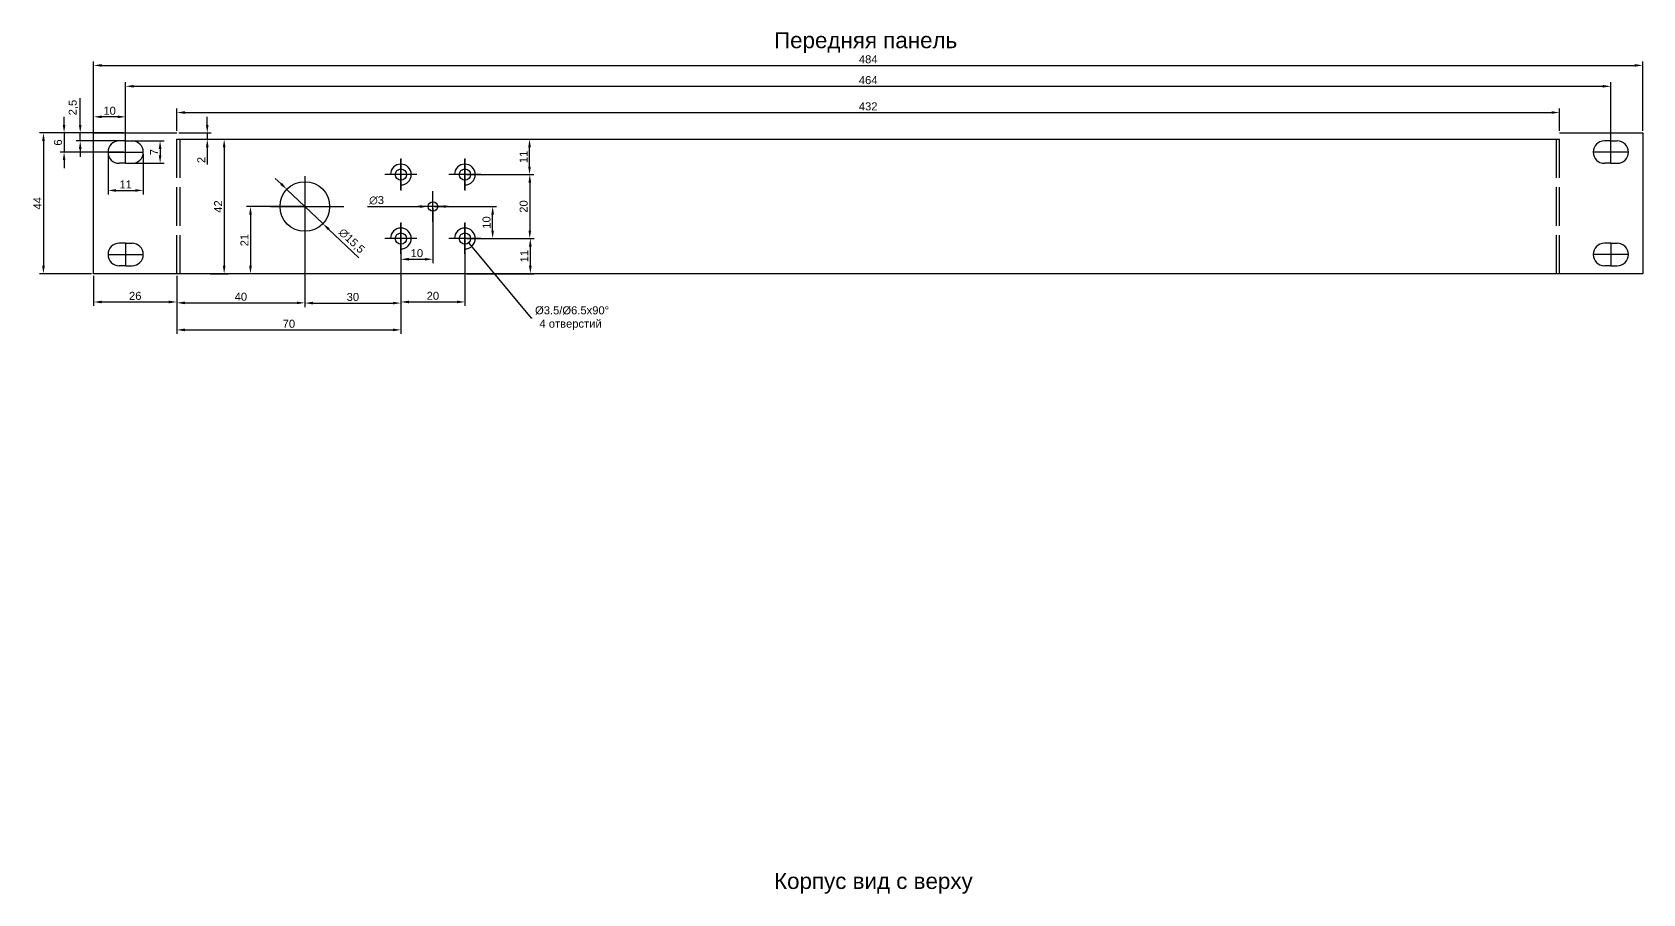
# Model space of a CAD drawing. Header units: millimetres. Extents: x 1397 to 3075, y -708 to 1076.
# Drawn here: x 1979 to 2482, y 807 to 1076 of the extents above; entities that cross this region are included whole.
import ezdxf

# ---------------------------------------------------------------- set-up
doc = ezdxf.new("R2010")
doc.units = ezdxf.units.MM
doc.linetypes.add('ACAD_ISO02W100', pattern=[15, 12, -3])
doc.layers.add('Dim', color=210, linetype='Continuous')
doc.styles.get("Standard").update_dxf_attribs({"font": 'arial.ttf'})
doc.dimstyles.new('ISO-25', dxfattribs={"dimtxt": 2.5, "dimasz": 2.5, "dimexe": 1.25, "dimexo": 0.625, "dimtad": 1, "dimtxsty": 'Standard', "dimcen": 2.5, "dimadec": 0, "dimazin": 0, "dimtfac": 1, "dimtmove": 0, "dimatfit": 3, "dimfxl": 1, "dimarcsym": 0})
doc.dimstyles.get("Standard").update_dxf_attribs({"dimtxt": 0.18, "dimasz": 0.18, "dimexe": 0.18, "dimexo": 0.0625, "dimgap": 0.09, "dimtad": 0, "dimtih": 1, "dimtoh": 1, "dimdec": 4, "dimzin": 0, "dimdsep": 46, "dimtxsty": 'Standard', "dimcen": 0.09, "dimadec": 0, "dimazin": 0, "dimtfac": 1, "dimtdec": 4, "dimtofl": 0, "dimtmove": 0, "dimatfit": 3, "dimfxl": 1, "dimtolj": 1, "dimtzin": 0, "dimarcsym": 0})

# ---------------------------------------------------------------- blocks, each defined once
blk = doc.blocks.new('*D113')
at = {"layer": 'Defpoints', "color": 0, "transparency": 16777216}
for p in [(1998.01, 1044.5), (1982.33, 1000.5), (1998.01, 1000.5)]:
    blk.add_point(p, dxfattribs=at)
at = {"layer": 'Dim', "color": 0, "lineweight": -2, "transparency": 16777216}
for p, q in [((1997.38, 1044.5), (1981.08, 1044.5)), ((1982.33, 1042), (1982.33, 1003)), ((1997.38, 1000.5), (1981.08, 1000.5))]:
    blk.add_line(p, q, dxfattribs=at)
at = {"layer": 'Dim', "color": 0, "transparency": 16777216}
for points in [[(1981.91, 1042), (1982.75, 1042), (1982.33, 1044.5)], [(1981.91, 1003), (1982.75, 1003), (1982.33, 1000.5)]]:
    blk.add_solid(points, dxfattribs=at)
at = {"layer": 'Dim', "color": 0, "transparency": 16777216, "insert": (1980.46, 1022.5), "char_height": 2.5, "attachment_point": 5, "rotation": 90}
blk.add_mtext('44', dxfattribs=at)
blk = doc.blocks.new('*D111')
at = {"layer": 'Defpoints', "color": 0, "transparency": 16777216}
for p in [(2472, 1059.07), (2008, 1038.5), (2472, 1038.5)]:
    blk.add_point(p, dxfattribs=at)
at = {"layer": 'Dim', "color": 0, "lineweight": -2, "transparency": 16777216}
for p, q in [((2008, 1039.12), (2008, 1060.32)), ((2010.5, 1059.07), (2469.5, 1059.07)), ((2472, 1039.12), (2472, 1060.32))]:
    blk.add_line(p, q, dxfattribs=at)
at = {"layer": 'Dim', "color": 0, "transparency": 16777216}
for points in [[(2010.5, 1059.49), (2010.5, 1058.66), (2008, 1059.07)], [(2469.5, 1059.49), (2469.5, 1058.66), (2472, 1059.07)]]:
    blk.add_solid(points, dxfattribs=at)
at = {"layer": 'Dim', "color": 0, "transparency": 16777216, "insert": (2240, 1060.98), "char_height": 2.5, "attachment_point": 5}
blk.add_mtext('464', dxfattribs=at)
blk = doc.blocks.new('*D127')
at = {"layer": 'Defpoints', "color": 0, "transparency": 16777216}
for p in [(1998.01, 1049.52), (1998.01, 1038.5), (2008.01, 1038.5)]:
    blk.add_point(p, dxfattribs=at)
at = {"layer": 'Dim', "color": 0, "lineweight": -2, "transparency": 16777216}
for p, q in [((1998.01, 1039.12), (1998.01, 1050.77)), ((2005.51, 1049.52), (2000.51, 1049.52)), ((2008.01, 1039.12), (2008.01, 1050.77))]:
    blk.add_line(p, q, dxfattribs=at)
at = {"layer": 'Dim', "color": 0, "transparency": 16777216}
for points in [[(2000.51, 1049.94), (2000.51, 1049.11), (1998.01, 1049.52)], [(2005.51, 1049.94), (2005.51, 1049.11), (2008.01, 1049.52)]]:
    blk.add_solid(points, dxfattribs=at)
at = {"layer": 'Dim', "color": 0, "transparency": 16777216, "insert": (2003.01, 1051.42), "char_height": 2.5, "attachment_point": 5}
blk.add_mtext('10', dxfattribs=at)
blk = doc.blocks.new('*D128')
at = {"layer": 'Defpoints', "color": 0, "transparency": 16777216}
for p in [(2008, 1044.5), (1988.77, 1038.5), (2008.01, 1038.5)]:
    blk.add_point(p, dxfattribs=at)
at = {"layer": 'Dim', "color": 0, "lineweight": -2, "transparency": 16777216}
for p, q in [((1988.77, 1047), (1988.77, 1049.5)), ((2007.38, 1044.5), (1987.52, 1044.5)), ((1988.77, 1044.5), (1988.77, 1038.5)), ((2007.39, 1038.5), (1987.52, 1038.5)), ((1988.77, 1036), (1988.77, 1033.5))]:
    blk.add_line(p, q, dxfattribs=at)
at = {"layer": 'Dim', "color": 0, "transparency": 16777216}
for points in [[(1988.36, 1047), (1989.19, 1047), (1988.77, 1044.5)], [(1988.36, 1036), (1989.19, 1036), (1988.77, 1038.5)]]:
    blk.add_solid(points, dxfattribs=at)
at = {"layer": 'Dim', "color": 0, "transparency": 16777216, "insert": (1986.87, 1041.5), "char_height": 2.5, "attachment_point": 5, "rotation": 90}
blk.add_mtext('6', dxfattribs=at)
blk = doc.blocks.new('*D129')
at = {"layer": 'Defpoints', "color": 0, "transparency": 16777216}
for p in [(2002.5, 1038.5), (2013.51, 1038.5), (2013.51, 1026.53)]:
    blk.add_point(p, dxfattribs=at)
at = {"layer": 'Dim', "color": 0, "lineweight": -2, "transparency": 16777216}
for p, q in [((2002.5, 1037.88), (2002.5, 1025.28)), ((2013.51, 1037.88), (2013.51, 1025.28)), ((2005, 1026.53), (2011.01, 1026.53))]:
    blk.add_line(p, q, dxfattribs=at)
at = {"layer": 'Dim', "color": 0, "transparency": 16777216}
for points in [[(2005, 1026.94), (2005, 1026.11), (2002.5, 1026.53)], [(2011.01, 1026.94), (2011.01, 1026.11), (2013.51, 1026.53)]]:
    blk.add_solid(points, dxfattribs=at)
at = {"layer": 'Dim', "color": 0, "transparency": 16777216, "insert": (2008.01, 1028.41), "char_height": 2.5, "attachment_point": 5}
blk.add_mtext('11', dxfattribs=at)
blk = doc.blocks.new('*D130')
at = {"layer": 'Defpoints', "color": 0, "transparency": 16777216}
for p in [(2009.01, 1042), (2008.01, 1035), (2018.77, 1035)]:
    blk.add_point(p, dxfattribs=at)
at = {"layer": 'Dim', "color": 0, "lineweight": -2, "transparency": 16777216}
for p, q in [((2009.64, 1042), (2020.02, 1042)), ((2018.77, 1039.5), (2018.77, 1037.5)), ((2008.64, 1035), (2020.02, 1035))]:
    blk.add_line(p, q, dxfattribs=at)
at = {"layer": 'Dim', "color": 0, "transparency": 16777216}
for points in [[(2018.35, 1039.5), (2019.18, 1039.5), (2018.77, 1042)], [(2018.35, 1037.5), (2019.18, 1037.5), (2018.77, 1035)]]:
    blk.add_solid(points, dxfattribs=at)
at = {"layer": 'Dim', "color": 0, "transparency": 16777216, "insert": (2016.89, 1038.5), "char_height": 2.5, "attachment_point": 5, "rotation": 90}
blk.add_mtext('7', dxfattribs=at)
blk = doc.blocks.new('*D144')
at = {"layer": 'Defpoints', "color": 0, "transparency": 16777216}
for p in [(2482.01, 1065.6), (1998.01, 1044.5), (2482.01, 1044.5)]:
    blk.add_point(p, dxfattribs=at)
at = {"layer": 'Dim', "color": 0, "lineweight": -2, "transparency": 16777216}
for p, q in [((1998.01, 1045.12), (1998.01, 1066.85)), ((2482.01, 1045.12), (2482.01, 1066.85)), ((2000.51, 1065.6), (2479.51, 1065.6))]:
    blk.add_line(p, q, dxfattribs=at)
at = {"layer": 'Dim', "color": 0, "transparency": 16777216}
for points in [[(2000.51, 1066.02), (2000.51, 1065.19), (1998.01, 1065.6)], [(2479.51, 1066.02), (2479.51, 1065.19), (2482.01, 1065.6)]]:
    blk.add_solid(points, dxfattribs=at)
at = {"layer": 'Dim', "color": 0, "transparency": 16777216, "insert": (2240.01, 1067.5), "char_height": 2.5, "attachment_point": 5}
blk.add_mtext('484', dxfattribs=at)
blk = doc.blocks.new('*D107')
at = {"layer": 'Defpoints', "color": 0, "transparency": 16777216}
for p in [(1993.81, 1044.5), (2008, 1044.5), (2008, 1042)]:
    blk.add_point(p, dxfattribs=at)
at = {"layer": 'Dim', "color": 0, "lineweight": -2, "transparency": 16777216}
for p, q in [((1993.81, 1047), (1993.81, 1055.36)), ((2007.38, 1044.5), (1992.56, 1044.5)), ((2007.38, 1042), (1992.56, 1042)), ((1993.81, 1042), (1993.81, 1044.5)), ((1993.81, 1039.5), (1993.81, 1037))]:
    blk.add_line(p, q, dxfattribs=at)
at = {"layer": 'Dim', "color": 0, "transparency": 16777216}
for points in [[(1993.4, 1047), (1994.23, 1047), (1993.81, 1044.5)], [(1993.4, 1039.5), (1994.23, 1039.5), (1993.81, 1042)]]:
    blk.add_solid(points, dxfattribs=at)
at = {"layer": 'Dim', "color": 0, "transparency": 16777216, "insert": (1991.68, 1052.43), "char_height": 2.5, "attachment_point": 5, "rotation": 90}
blk.add_mtext('2,5', dxfattribs=at)
blk = doc.blocks.new('*D160')
at = {"layer": 'Defpoints', "color": 0, "transparency": 16777216}
for p in [(2033.8, 1042.5), (2033.8, 1000.5), (2038.78, 1000.5)]:
    blk.add_point(p, dxfattribs=at)
at = {"layer": 'Dim', "color": 0, "lineweight": -2, "transparency": 16777216}
for p, q in [((2034.43, 1042.5), (2040.03, 1042.5)), ((2038.78, 1040), (2038.78, 1003)), ((2034.43, 1000.5), (2040.03, 1000.5))]:
    blk.add_line(p, q, dxfattribs=at)
at = {"layer": 'Dim', "color": 0, "transparency": 16777216}
for points in [[(2038.37, 1040), (2039.2, 1040), (2038.78, 1042.5)], [(2038.37, 1003), (2039.2, 1003), (2038.78, 1000.5)]]:
    blk.add_solid(points, dxfattribs=at)
at = {"layer": 'Dim', "color": 0, "transparency": 16777216, "insert": (2036.9, 1021.5), "char_height": 2.5, "attachment_point": 5, "rotation": 90}
blk.add_mtext('42', dxfattribs=at)
blk = doc.blocks.new('*D161')
at = {"layer": 'Defpoints', "color": 0, "transparency": 16777216}
for p in [(2456, 1050.88), (2024, 1044.5), (2456, 1044.5)]:
    blk.add_point(p, dxfattribs=at)
at = {"layer": 'Dim', "color": 0, "lineweight": -2, "transparency": 16777216}
for p, q in [((2024, 1045.12), (2024, 1052.13)), ((2456, 1045.12), (2456, 1052.13)), ((2026.5, 1050.88), (2453.5, 1050.88))]:
    blk.add_line(p, q, dxfattribs=at)
at = {"layer": 'Dim', "color": 0, "transparency": 16777216}
for points in [[(2026.5, 1051.29), (2026.5, 1050.46), (2024, 1050.88)], [(2453.5, 1051.29), (2453.5, 1050.46), (2456, 1050.88)]]:
    blk.add_solid(points, dxfattribs=at)
at = {"layer": 'Dim', "color": 0, "transparency": 16777216, "insert": (2240, 1052.78), "char_height": 2.5, "attachment_point": 5}
blk.add_mtext('432', dxfattribs=at)
blk = doc.blocks.new('*D162')
at = {"layer": 'Defpoints', "color": 0, "transparency": 16777216}
for p in [(1998.01, 1000.5), (2024, 1000.5), (2024, 991.66)]:
    blk.add_point(p, dxfattribs=at)
at = {"layer": 'Dim', "color": 0, "lineweight": -2, "transparency": 16777216}
for p, q in [((1998.01, 999.88), (1998.01, 990.41)), ((2024, 999.88), (2024, 990.41)), ((2000.51, 991.66), (2021.5, 991.66))]:
    blk.add_line(p, q, dxfattribs=at)
at = {"layer": 'Dim', "color": 0, "transparency": 16777216}
for points in [[(2000.51, 992.08), (2000.51, 991.24), (1998.01, 991.66)], [(2021.5, 992.08), (2021.5, 991.24), (2024, 991.66)]]:
    blk.add_solid(points, dxfattribs=at)
at = {"layer": 'Dim', "color": 0, "transparency": 16777216, "insert": (2011, 993.56), "char_height": 2.5, "attachment_point": 5}
blk.add_mtext('26', dxfattribs=at)
blk = doc.blocks.new('*D163')
at = {"layer": 'Defpoints', "color": 0, "transparency": 16777216}
for p in [(2024, 1044.5), (2024, 1042.5), (2033.51, 1042.5)]:
    blk.add_point(p, dxfattribs=at)
at = {"layer": 'Dim', "color": 0, "lineweight": -2, "transparency": 16777216}
for p, q in [((2033.51, 1047), (2033.51, 1049.5)), ((2024.63, 1044.5), (2034.76, 1044.5)), ((2024.63, 1042.5), (2034.76, 1042.5)), ((2033.51, 1044.5), (2033.51, 1042.5)), ((2033.51, 1040), (2033.51, 1034.59))]:
    blk.add_line(p, q, dxfattribs=at)
at = {"layer": 'Dim', "color": 0, "transparency": 16777216}
for points in [[(2033.09, 1047), (2033.92, 1047), (2033.51, 1044.5)], [(2033.09, 1040), (2033.92, 1040), (2033.51, 1042.5)]]:
    blk.add_solid(points, dxfattribs=at)
at = {"layer": 'Dim', "color": 0, "transparency": 16777216, "insert": (2031.63, 1036.05), "char_height": 2.5, "attachment_point": 5, "rotation": 90}
blk.add_mtext('2', dxfattribs=at)
blk = doc.blocks.new('*D291')
at = {"layer": 'Defpoints', "color": 0, "transparency": 16777216}
for p in [(2064, 1021.5), (2024, 1000.5), (2064, 991.39)]:
    blk.add_point(p, dxfattribs=at)
at = {"layer": 'Dim', "color": 0, "lineweight": -2, "transparency": 16777216}
for p, q in [((2064, 1020.88), (2064, 990.14)), ((2024, 999.88), (2024, 990.14)), ((2026.5, 991.39), (2061.5, 991.39))]:
    blk.add_line(p, q, dxfattribs=at)
at = {"layer": 'Dim', "color": 0, "transparency": 16777216}
for points in [[(2026.5, 991.8), (2026.5, 990.97), (2024, 991.39)], [(2061.5, 991.8), (2061.5, 990.97), (2064, 991.39)]]:
    blk.add_solid(points, dxfattribs=at)
at = {"layer": 'Dim', "color": 0, "transparency": 16777216, "insert": (2044, 993.29), "char_height": 2.5, "attachment_point": 5}
blk.add_mtext('40', dxfattribs=at)
blk = doc.blocks.new('*D292')
at = {"layer": 'Defpoints', "color": 0, "transparency": 16777216}
for p in [(2064, 1021.5), (2047.01, 1000.5), (2064, 1000.5)]:
    blk.add_point(p, dxfattribs=at)
at = {"layer": 'Dim', "color": 0, "lineweight": -2, "transparency": 16777216}
for p, q in [((2063.37, 1021.5), (2045.76, 1021.5)), ((2047.01, 1019), (2047.01, 1003)), ((2063.37, 1000.5), (2045.76, 1000.5))]:
    blk.add_line(p, q, dxfattribs=at)
at = {"layer": 'Dim', "color": 0, "transparency": 16777216}
for points in [[(2046.59, 1019), (2047.43, 1019), (2047.01, 1021.5)], [(2046.59, 1003), (2047.43, 1003), (2047.01, 1000.5)]]:
    blk.add_solid(points, dxfattribs=at)
at = {"layer": 'Dim', "color": 0, "transparency": 16777216, "insert": (2045.13, 1011), "char_height": 2.5, "attachment_point": 5, "rotation": 90}
blk.add_mtext('21', dxfattribs=at)
blk = doc.blocks.new('*D293')
at = {"layer": 'Defpoints', "color": 0, "transparency": 16777216}
for p in [(2058.38, 1026.84), (2069.61, 1016.16)]:
    blk.add_point(p, dxfattribs=at)
at = {"layer": 'Dim', "color": 0, "lineweight": -2, "transparency": 16777216}
for p, q in [((2056.57, 1028.56), (2054.76, 1030.29)), ((2058.38, 1026.84), (2069.61, 1016.16)), ((2080.83, 1005.49), (2071.42, 1014.44))]:
    blk.add_line(p, q, dxfattribs=at)
at = {"layer": 'Dim', "color": 0, "transparency": 16777216}
for points in [[(2056.86, 1028.87), (2056.28, 1028.26), (2058.38, 1026.84)], [(2071.71, 1014.74), (2071.14, 1014.13), (2069.61, 1016.16)]]:
    blk.add_solid(points, dxfattribs=at)
at = {"layer": 'Dim', "color": 0, "transparency": 16777216, "insert": (2078.53, 1010.67), "char_height": 2.5, "attachment_point": 5, "rotation": 316.4356}
blk.add_mtext('∅15,5', dxfattribs=at)
blk = doc.blocks.new('*D295')
at = {"layer": 'Defpoints', "color": 0, "transparency": 16777216}
for p in [(2112.98, 1012.85), (2115.22, 1010.16)]:
    blk.add_point(p, dxfattribs=at)
at = {"layer": 'Dim', "color": 0, "lineweight": -2, "transparency": 16777216}
for p, q in [((2114.01, 1011.51), (2114.19, 1011.51)), ((2114.1, 1011.42), (2114.1, 1011.6)), ((2134.8, 986.6), (2115.33, 1010.02)), ((2134.98, 986.6), (2134.8, 986.6))]:
    blk.add_line(p, q, dxfattribs=at)
at = {"layer": 'Dim', "color": 0, "transparency": 16777216}
blk.add_solid([(2115.35, 1010.04), (2115.31, 1010), (2115.22, 1010.16)], dxfattribs=at)
at = {"layer": 'Dim', "color": 0, "transparency": 16777216, "insert": (2147.01, 986.6), "char_height": 2.5, "attachment_point": 5}
blk.add_mtext('\\A1; %%C3.5/%%C6.5x90%%D\\P4 отверстий', dxfattribs=at)
blk = doc.blocks.new('*D296')
at = {"layer": 'Defpoints', "color": 0, "transparency": 16777216}
for p in [(2102.5, 1021.49), (2105.5, 1021.5)]:
    blk.add_point(p, dxfattribs=at)
at = {"layer": 'Dim', "color": 0, "lineweight": -2, "transparency": 16777216}
for p, q in [((2083.59, 1021.46), (2100, 1021.49)), ((2105.5, 1021.5), (2102.5, 1021.49)), ((2108, 1021.5), (2110.5, 1021.51))]:
    blk.add_line(p, q, dxfattribs=at)
at = {"layer": 'Dim', "color": 0, "transparency": 16777216}
for points in [[(2100, 1021.91), (2100, 1021.07), (2102.5, 1021.49)], [(2108, 1021.92), (2108, 1021.09), (2105.5, 1021.5)]]:
    blk.add_solid(points, dxfattribs=at)
at = {"layer": 'Dim', "color": 0, "transparency": 16777216, "insert": (2086.4, 1023.44), "char_height": 2.5, "attachment_point": 5, "rotation": 0.1046}
blk.add_mtext('∅3', dxfattribs=at)
blk = doc.blocks.new('*D297')
at = {"layer": 'Defpoints', "color": 0, "transparency": 16777216}
for p in [(2094, 1006.5), (2024, 1000.5), (2094, 982.94)]:
    blk.add_point(p, dxfattribs=at)
at = {"layer": 'Dim', "color": 0, "lineweight": -2, "transparency": 16777216}
for p, q in [((2094, 1005.87), (2094, 981.69)), ((2024, 999.88), (2024, 981.69)), ((2026.5, 982.94), (2091.5, 982.94))]:
    blk.add_line(p, q, dxfattribs=at)
at = {"layer": 'Dim', "color": 0, "transparency": 16777216}
for points in [[(2026.5, 983.36), (2026.5, 982.52), (2024, 982.94)], [(2091.5, 983.36), (2091.5, 982.52), (2094, 982.94)]]:
    blk.add_solid(points, dxfattribs=at)
at = {"layer": 'Dim', "color": 0, "transparency": 16777216, "insert": (2059, 984.84), "char_height": 2.5, "attachment_point": 5}
blk.add_mtext('70', dxfattribs=at)
blk = doc.blocks.new('*D298')
at = {"layer": 'Defpoints', "color": 0, "transparency": 16777216}
for p in [(2064, 1021.5), (2094, 1011.5), (2094, 991.32)]:
    blk.add_point(p, dxfattribs=at)
at = {"layer": 'Dim', "color": 0, "lineweight": -2, "transparency": 16777216}
for p, q in [((2064, 1020.88), (2064, 990.07)), ((2094, 1010.87), (2094, 990.07)), ((2066.5, 991.32), (2091.5, 991.32))]:
    blk.add_line(p, q, dxfattribs=at)
at = {"layer": 'Dim', "color": 0, "transparency": 16777216}
for points in [[(2066.5, 991.74), (2066.5, 990.9), (2064, 991.32)], [(2091.5, 991.74), (2091.5, 990.9), (2094, 991.32)]]:
    blk.add_solid(points, dxfattribs=at)
at = {"layer": 'Dim', "color": 0, "transparency": 16777216, "insert": (2079, 993.22), "char_height": 2.5, "attachment_point": 5}
blk.add_mtext('30', dxfattribs=at)
blk = doc.blocks.new('*D299')
at = {"layer": 'Defpoints', "color": 0, "transparency": 16777216}
for p in [(2094, 1011.5), (2114, 1011.5), (2114, 991.67)]:
    blk.add_point(p, dxfattribs=at)
at = {"layer": 'Dim', "color": 0, "lineweight": -2, "transparency": 16777216}
for p, q in [((2094, 1010.87), (2094, 990.42)), ((2114, 1010.87), (2114, 990.42)), ((2096.5, 991.67), (2111.5, 991.67))]:
    blk.add_line(p, q, dxfattribs=at)
at = {"layer": 'Dim', "color": 0, "transparency": 16777216}
for points in [[(2096.5, 992.09), (2096.5, 991.25), (2094, 991.67)], [(2111.5, 992.09), (2111.5, 991.25), (2114, 991.67)]]:
    blk.add_solid(points, dxfattribs=at)
at = {"layer": 'Dim', "color": 0, "transparency": 16777216, "insert": (2104, 993.57), "char_height": 2.5, "attachment_point": 5}
blk.add_mtext('20', dxfattribs=at)
blk = doc.blocks.new('*D300')
at = {"layer": 'Defpoints', "color": 0, "transparency": 16777216}
for p in [(2114, 1011.5), (2114, 1000.5), (2134.44, 1000.5)]:
    blk.add_point(p, dxfattribs=at)
at = {"layer": 'Dim', "color": 0, "lineweight": -2, "transparency": 16777216}
for p, q in [((2114.62, 1011.5), (2135.69, 1011.5)), ((2134.44, 1009), (2134.44, 1003)), ((2114.62, 1000.5), (2135.69, 1000.5))]:
    blk.add_line(p, q, dxfattribs=at)
at = {"layer": 'Dim', "color": 0, "transparency": 16777216}
for points in [[(2134.02, 1009), (2134.85, 1009), (2134.44, 1011.5)], [(2134.02, 1003), (2134.85, 1003), (2134.44, 1000.5)]]:
    blk.add_solid(points, dxfattribs=at)
at = {"layer": 'Dim', "color": 0, "transparency": 16777216, "insert": (2132.56, 1006), "char_height": 2.5, "attachment_point": 5, "rotation": 90}
blk.add_mtext('11', dxfattribs=at)
blk = doc.blocks.new('*D301')
at = {"layer": 'Defpoints', "color": 0, "transparency": 16777216}
for p in [(2114, 1031.5), (2114, 1011.5), (2134.28, 1011.5)]:
    blk.add_point(p, dxfattribs=at)
at = {"layer": 'Dim', "color": 0, "lineweight": -2, "transparency": 16777216}
for p, q in [((2114.62, 1031.5), (2135.53, 1031.5)), ((2134.28, 1029), (2134.28, 1014)), ((2114.62, 1011.5), (2135.53, 1011.5))]:
    blk.add_line(p, q, dxfattribs=at)
at = {"layer": 'Dim', "color": 0, "transparency": 16777216}
for points in [[(2133.86, 1029), (2134.69, 1029), (2134.28, 1031.5)], [(2133.86, 1014), (2134.69, 1014), (2134.28, 1011.5)]]:
    blk.add_solid(points, dxfattribs=at)
at = {"layer": 'Dim', "color": 0, "transparency": 16777216, "insert": (2132.37, 1021.5), "char_height": 2.5, "attachment_point": 5, "rotation": 90}
blk.add_mtext('20', dxfattribs=at)
blk = doc.blocks.new('*D302')
at = {"layer": 'Defpoints', "color": 0, "transparency": 16777216}
for p in [(2114, 1042.5), (2134.19, 1042.5), (2114, 1031.5)]:
    blk.add_point(p, dxfattribs=at)
at = {"layer": 'Dim', "color": 0, "lineweight": -2, "transparency": 16777216}
for p, q in [((2114.62, 1042.5), (2135.44, 1042.5)), ((2134.19, 1034), (2134.19, 1040)), ((2114.62, 1031.5), (2135.44, 1031.5))]:
    blk.add_line(p, q, dxfattribs=at)
at = {"layer": 'Dim', "color": 0, "transparency": 16777216}
for points in [[(2133.78, 1040), (2134.61, 1040), (2134.19, 1042.5)], [(2133.78, 1034), (2134.61, 1034), (2134.19, 1031.5)]]:
    blk.add_solid(points, dxfattribs=at)
at = {"layer": 'Dim', "color": 0, "transparency": 16777216, "insert": (2132.31, 1037), "char_height": 2.5, "attachment_point": 5, "rotation": 90}
blk.add_mtext('11', dxfattribs=at)
blk = doc.blocks.new('*D303')
at = {"layer": 'Defpoints', "color": 0, "transparency": 16777216}
for p in [(2104, 1021.5), (2094, 1011.5), (2104, 1005.02)]:
    blk.add_point(p, dxfattribs=at)
at = {"layer": 'Dim', "color": 0, "lineweight": -2, "transparency": 16777216}
for p, q in [((2104, 1020.87), (2104, 1003.77)), ((2094, 1010.87), (2094, 1003.77)), ((2096.5, 1005.02), (2101.5, 1005.02))]:
    blk.add_line(p, q, dxfattribs=at)
at = {"layer": 'Dim', "color": 0, "transparency": 16777216}
for points in [[(2096.5, 1005.43), (2096.5, 1004.6), (2094, 1005.02)], [(2101.5, 1005.43), (2101.5, 1004.6), (2104, 1005.02)]]:
    blk.add_solid(points, dxfattribs=at)
at = {"layer": 'Dim', "color": 0, "transparency": 16777216, "insert": (2099, 1006.92), "char_height": 2.5, "attachment_point": 5}
blk.add_mtext('10', dxfattribs=at)
blk = doc.blocks.new('*D304')
at = {"layer": 'Defpoints', "color": 0, "transparency": 16777216}
for p in [(2104, 1021.5), (2122.67, 1021.5), (2114, 1011.5)]:
    blk.add_point(p, dxfattribs=at)
at = {"layer": 'Dim', "color": 0, "lineweight": -2, "transparency": 16777216}
for p, q in [((2104.62, 1021.5), (2123.92, 1021.5)), ((2122.67, 1014), (2122.67, 1019)), ((2114.62, 1011.5), (2123.92, 1011.5))]:
    blk.add_line(p, q, dxfattribs=at)
at = {"layer": 'Dim', "color": 0, "transparency": 16777216}
for points in [[(2122.26, 1019), (2123.09, 1019), (2122.67, 1021.5)], [(2122.26, 1014), (2123.09, 1014), (2122.67, 1011.5)]]:
    blk.add_solid(points, dxfattribs=at)
at = {"layer": 'Dim', "color": 0, "transparency": 16777216, "insert": (2120.77, 1016.5), "char_height": 2.5, "attachment_point": 5, "rotation": 90}
blk.add_mtext('10', dxfattribs=at)

msp = doc.modelspace()

# ---------------------------------------------------------------- linework, layer by layer
for p, q in [((1998.0069, 1000.5), (1998.0069, 1044.5)), ((1998.0069, 1044.5), (2024, 1044.5)), ((2008.01, 1042), (2006.01, 1042)), ((2008.01, 1042), (2010.01, 1042)), ((2008.01, 1035), (2008.01, 1042)), ((2024, 1042.5), (2456, 1042.5)), ((2456, 1044.5), (2482.01, 1044.5)), ((2471.9969, 1042), (2469.9969, 1042)), ((2471.9969, 1042), (2473.9969, 1042)), ((2471.9969, 1035), (2471.9969, 1042)), ((2482.01, 1044.5), (2482.01, 1000.5)), ((2002.51, 1038.5), (2013.51, 1038.5)), ((2477.4969, 1038.5), (2466.4969, 1038.5)), ((2008.01, 1035), (2006.01, 1035)), ((2008.01, 1035), (2010.01, 1035)), ((2093.9969, 1036.49753), (2093.9969, 1026.49753)), ((2093.9969, 1026.74753), (2093.9969, 1036.24753)), ((2093.9969, 1029.74753), (2093.9969, 1033.24753)), ((2113.9969, 1036.49753), (2113.9969, 1026.49753)), ((2113.9969, 1026.74753), (2113.9969, 1036.24753)), ((2113.9969, 1029.74753), (2113.9969, 1033.24753)), ((2471.9969, 1035), (2469.9969, 1035)), ((2471.9969, 1035), (2473.9969, 1035)), ((2063.9969, 1030.97445), (2063.9969, 1011.64465)), ((2098.9969, 1031.49753), (2088.9969, 1031.49753)), ((2098.7469, 1031.49753), (2089.2469, 1031.49753)), ((2095.7469, 1031.49753), (2092.2469, 1031.49753)), ((2118.9969, 1031.49753), (2108.9969, 1031.49753)), ((2118.7469, 1031.49753), (2109.2469, 1031.49753)), ((2115.7469, 1031.49753), (2112.2469, 1031.49753)), ((2053.27476, 1021.5), (2076.1529, 1021.5)), ((2108.7469, 1021.49753), (2099.2469, 1021.49753)), ((2103.9969, 1016.74753), (2103.9969, 1026.24753)), ((2093.9969, 1016.49753), (2093.9969, 1006.49753)), ((2113.9969, 1016.49753), (2113.9969, 1006.49753)), ((2098.9969, 1011.49753), (2088.9969, 1011.49753)), ((2098.7469, 1011.49753), (2089.2469, 1011.49753)), ((2095.7469, 1011.49753), (2092.2469, 1011.49753)), ((2093.9969, 1006.74753), (2093.9969, 1016.24753)), ((2093.9969, 1009.74753), (2093.9969, 1013.24753)), ((2118.9969, 1011.49753), (2108.9969, 1011.49753)), ((2118.7469, 1011.49753), (2109.2469, 1011.49753)), ((2115.7469, 1011.49753), (2112.2469, 1011.49753)), ((2113.9969, 1006.74753), (2113.9969, 1016.24753)), ((2113.9969, 1009.74753), (2113.9969, 1013.24753)), ((2002.51, 1006.5), (2013.51, 1006.5)), ((2008.01, 1010), (2006.01, 1010)), ((2008.01, 1010), (2008.01, 1003)), ((2008.01, 1010), (2010.01, 1010)), ((2477.4969, 1006.5), (2466.4969, 1006.5)), ((2471.9969, 1010), (2469.9969, 1010)), ((2471.9969, 1010), (2471.9969, 1003)), ((2471.9969, 1010), (2473.9969, 1010)), ((2008.01, 1003), (2006.01, 1003)), ((2008.01, 1003), (2010.01, 1003)), ((2471.9969, 1003), (2469.9969, 1003)), ((2471.9969, 1003), (2473.9969, 1003)), ((2482.01, 1000.5), (1998.0069, 1000.5))]:
    msp.add_line(p, q)
at = {"linetype": 'ACAD_ISO02W100'}
for p, q in [((2024, 1000.5), (2024, 1044.5)), ((2025, 1000.5), (2025, 1042.5)), ((2455, 1000.5), (2455, 1042.5)), ((2456, 1000.5), (2456, 1044.5))]:
    msp.add_line(p, q, dxfattribs=at)
for centre, radius in [((2093.9969, 1031.49753), 1.75), ((2113.9969, 1031.49753), 1.75), ((2063.9969, 1021.5), 7.75), ((2103.9969, 1021.49753), 1.5), ((2093.9969, 1011.49753), 1.75), ((2113.9969, 1011.49753), 1.75)]:
    msp.add_circle(centre, radius)
for centre, radius, start, end in [((2006.01, 1038.5), 3.5, 90, 270), ((2010.01, 1038.5), 3.5, 270, 90), ((2469.9969, 1038.5), 3.5, 90, 270), ((2473.9969, 1038.5), 3.5, 270, 90), ((2093.9969, 1031.49753), 3.25, 270, 180), ((2113.9969, 1031.49753), 3.25, 270, 180), ((2093.9969, 1011.49753), 3.25, 270, 180), ((2113.9969, 1011.49753), 3.25, 270, 180), ((2006.01, 1006.5), 3.5, 90, 270), ((2010.01, 1006.5), 3.5, 270, 90), ((2469.9969, 1006.5), 3.5, 90, 270), ((2473.9969, 1006.5), 3.5, 270, 90)]:
    msp.add_arc(centre, radius, start, end)

# ---------------------------------------------------------------- texts
at = {"char_height": 5, "attachment_point": 1}
for s, width, insert in [('Передняя панель', 57.1827514, (2210.59282, 1075.97839)), ('Корпус вид с верху', 88.6155948, (2210.59282, 813.20691))]:
    msp.add_mtext_dynamic_manual_height_columns(s, width=width, gutter_width=12.5, heights=[0], dxfattribs=dict(at, insert=insert))

# ---------------------------------------------------------------- dimensions: what is measured, and where the dimension line sits
at = {"layer": 'Dim'}
for base, p1, p2, picture, middle in [((2482.01, 1065.6029), (1998.0069, 1044.5), (2482.01, 1044.5), '*D144', (2240.00845, 1067.50434)), ((1998.0069, 1049.52268), (2008.01, 1038.5), (1998.0069, 1038.5), '*D127', (2003.00845, 1051.42412)), ((2456, 1050.87763), (2024, 1044.5), (2456, 1044.5), '*D161', (2240, 1052.77992)), ((2063.9969, 991.38789), (2024, 1000.5), (2063.9969, 1021.5), '*D291', (2043.99845, 993.28932)), ((2093.9969, 991.32006), (2063.9969, 1021.5), (2093.9969, 1011.49753), '*D298', (2078.9969, 993.22235)), ((2103.9969, 1005.01511), (2093.9969, 1011.49753), (2103.9969, 1021.49753), '*D303', (2098.9969, 1006.91654)), ((2113.9969, 991.66953), (2093.9969, 1011.49753), (2113.9969, 1011.49753), '*D299', (2103.9969, 993.57096)), ((2093.9969, 982.94009), (2024, 1000.5), (2093.9969, 1006.49753), '*D297', (2058.99845, 984.84153))]:
    dim = msp.add_linear_dim(base=base, p1=p1, p2=p2, dimstyle='ISO-25', dxfattribs=at)
    dim.commit()
    dim.dimension.update_dxf_attribs({"geometry": picture, "text_midpoint": middle})
dim = msp.add_linear_dim(base=(2471.9969, 1059.07489), p1=(2008, 1038.5), p2=(2471.9969, 1038.5), dimstyle='ISO-25', dxfattribs=at)
dim.commit()
dim.dimension.update_dxf_attribs({"geometry": '*D111', "text_midpoint": (2240, 1059.07489), "dimtype": 160})
for base, p1, p2, picture, middle in [((1993.81214, 1044.5), (2008, 1042), (2008, 1044.5), '*D107', (1991.68475, 1052.43145)), ((2033.50649, 1042.5), (2024, 1044.5), (2024, 1042.5), '*D163', (2031.62638, 1036.04707)), ((1982.33117, 1000.5), (1998.0069, 1044.5), (1998.0069, 1000.5), '*D113', (1980.45617, 1022.5)), ((2018.76809, 1035), (2009.01, 1042), (2008.01, 1035), '*D130', (2016.89309, 1038.5)), ((2038.78453, 1000.5), (2033.80375, 1042.5), (2033.80375, 1000.5), '*D160', (2036.90442, 1021.5)), ((2134.19248, 1042.5), (2113.9969, 1031.49753), (2113.9969, 1042.5), '*D302', (2132.31237, 1036.99876)), ((2134.27525, 1011.49753), (2113.9969, 1031.49753), (2113.9969, 1011.49753), '*D301', (2132.37382, 1021.49753)), ((2047.01107, 1000.5), (2063.9969, 1021.5), (2063.9969, 1000.5), '*D292', (2045.13095, 1011)), ((2122.6739, 1021.49753), (2113.9969, 1011.49753), (2103.9969, 1021.49753), '*D304', (2120.77246, 1016.49753)), ((2134.437, 1000.5), (2113.9969, 1011.49753), (2113.9969, 1000.5), '*D300', (2132.55689, 1005.99876))]:
    dim = msp.add_linear_dim(base=base, p1=p1, p2=p2, angle=90, dimstyle='ISO-25', dxfattribs=at)
    dim.commit()
    dim.dimension.update_dxf_attribs({"geometry": picture, "text_midpoint": middle})
dim = msp.add_linear_dim(base=(1988.7718, 1038.5), p1=(2008, 1044.5), p2=(2008.01, 1038.5), angle=90, dimstyle='ISO-25', dxfattribs=at)
dim.commit()
dim.dimension.update_dxf_attribs({"geometry": '*D128', "text_midpoint": (1988.7718, 1041.5), "dimtype": 160})
for base, p1, p2, text, picture, middle in [((2013.51, 1026.52731), (2002.5, 1038.5), (2013.51, 1038.5), '11', '*D129', (2008.005, 1028.40742)), ((2024, 991.66143), (1998.0069, 1000.5), (2024, 1000.5), '26', '*D162', (2011.00345, 993.56286))]:
    dim = msp.add_linear_dim(base=base, p1=p1, p2=p2, text=text, dimstyle='ISO-25', dxfattribs=at)
    dim.commit()
    dim.dimension.update_dxf_attribs({"geometry": picture, "text_midpoint": middle})
dim = msp.add_diameter_dim_2p(p1=(2058.38125, 1026.84107), p2=(2069.61254, 1016.15893), dimstyle='ISO-25', dxfattribs=at)
dim.commit()
dim.dimension.update_dxf_attribs({"geometry": '*D293', "text_midpoint": (2078.52773, 1010.67209)})
dim = msp.add_diameter_dim_2p(p1=(2105.49689, 1021.50027), p2=(2102.4969, 1021.49479), dimstyle='ISO-25', dxfattribs=at)
dim.commit()
dim.dimension.update_dxf_attribs({"geometry": '*D296', "text_midpoint": (2086.39926, 1021.46541), "dimtype": 163})
dim = msp.add_diameter_dim_2p(p1=(2112.979, 1012.85092), p2=(2115.21638, 1010.15942), text=' %%C3.5/%%C6.5x90%%D\\P4 отверстий', dimstyle='Standard', override={"dimtxt": 2.5}, dxfattribs=at)
dim.commit()
dim.dimension.update_dxf_attribs({"geometry": '*D295', "text_midpoint": (2147.00828, 986.60268), "dimtype": 163})

doc.saveas('drawing.dxf')
